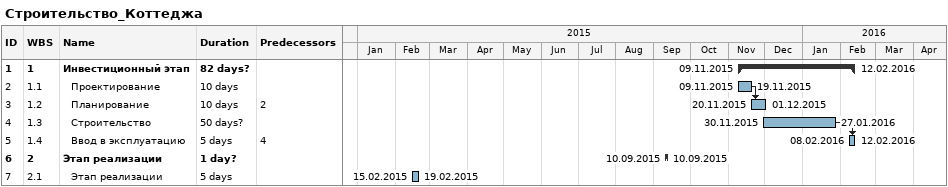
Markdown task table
Строительство_Коттеджа

| ID | WBS | Task | Duration | Start | Finish | Predecessors |
|---|---|---|---|---|---|---|
| 1 | 1 | **Инвестиционный этап** | 82d? | 2015-11-09 | 2016-02-12 |  |
| 2 | 1.1 | Проектирование | 10d | 2015-11-09 | 2015-11-19 |  |
| 3 | 1.2 | Планирование | 10d | 2015-11-20 | 2015-12-01 | 2 |
| 4 | 1.3 | Строительство | 50d? | 2015-11-30 | 2016-01-27 |  |
| 5 | 1.4 | Ввод в эксплуатацию | 5d | 2016-02-08 | 2016-02-12 | 4 |
| 6 | 2 | **Этап реализации** | 1d? | 2015-09-10 | 2015-09-10 |  |
| 7 | 2.1 | Этап реализации | 5d | 2015-02-15 | 2015-02-19 |  |
